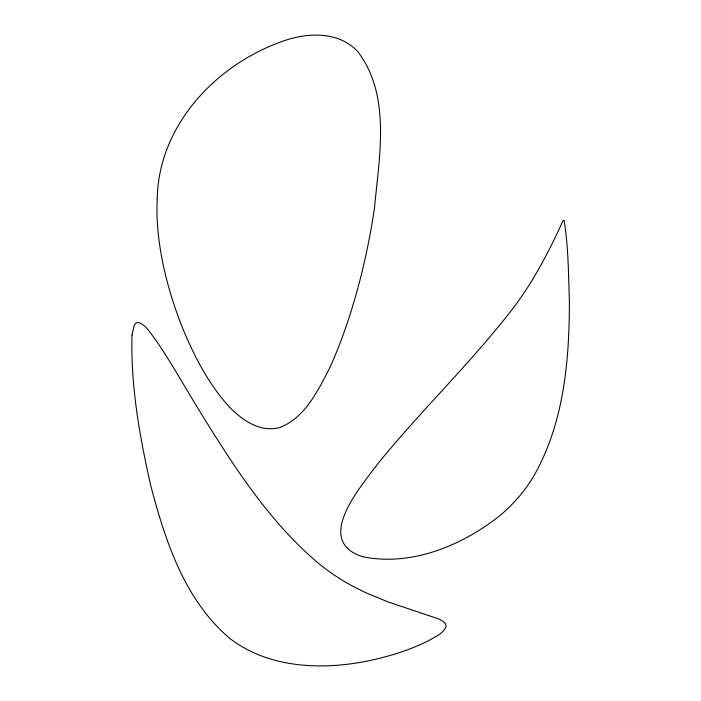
<?xml version="1.0" encoding="UTF-8"?>
<svg xmlns="http://www.w3.org/2000/svg" width="701" height="701" viewBox="0 0 701 701"><rect width="100%" height="100%" fill="white"/><g stroke="black" fill="none" stroke-linecap="round" stroke-linejoin="round"><path stroke-width="1.05" d="M569.396 301.5C569.378 360.997 563.893 423.308 533.82 475.97A154.492 132.699 -15.9 0 1 500.05 515.498C462.152 545.527 411.505 566.697 362.654 556.717C313.014 540.918 361.015 486.529 377.839 463.764C420.144 411.478 469.004 364.853 510.346 311.752C532.296 283.993 548.497 252.395 563.201 220.438L564.086 220.307C568.485 246.962 568.423 274.485 569.396 301.5M157.234 198.427C155.824 225.976 159.986 253.49 166.794 280.137A537.886 462.02 -15.9 0 0 184.792 333.396C195.965 359.376 209.406 384.814 228.456 405.94C241.398 419.811 260.062 433.025 279.988 427.444C304.769 417.673 317.299 391.798 328.9 369.567C342.009 341.352 351.648 311.682 359.578 281.644A875.032 751.612 -15.9 0 0 374.509 207.759C379.136 156.998 391.281 96.09 358.15 52.111C338.592 30.327 305.732 32.456 280.61 41.981C214.909 65.859 158.724 125.829 157.234 198.427M132.025 334.938C130.517 385.331 139.534 435.549 150.487 484.549C165.059 540.296 184.232 599.723 229.613 638.26C268.842 668.509 322.004 670.296 368.752 660.789C389.493 656.346 409.954 650.064 428.959 640.53C435.093 636.596 443.637 633.669 446.186 626.186L445.415 623.583L442.866 621.209L438.703 618.948L388.231 601.993L365.387 592.529L353.523 586.614A240.574 206.646 -15.9 0 1 317.991 562.912C268.711 521.115 233.503 465.92 199.864 411.461C185.292 387.767 171.666 363.46 156.095 340.397C150.855 333.983 146.605 325.062 138.22 322.39L135.994 323.056L134.224 325.317L132.025 334.938"/></g></svg>
